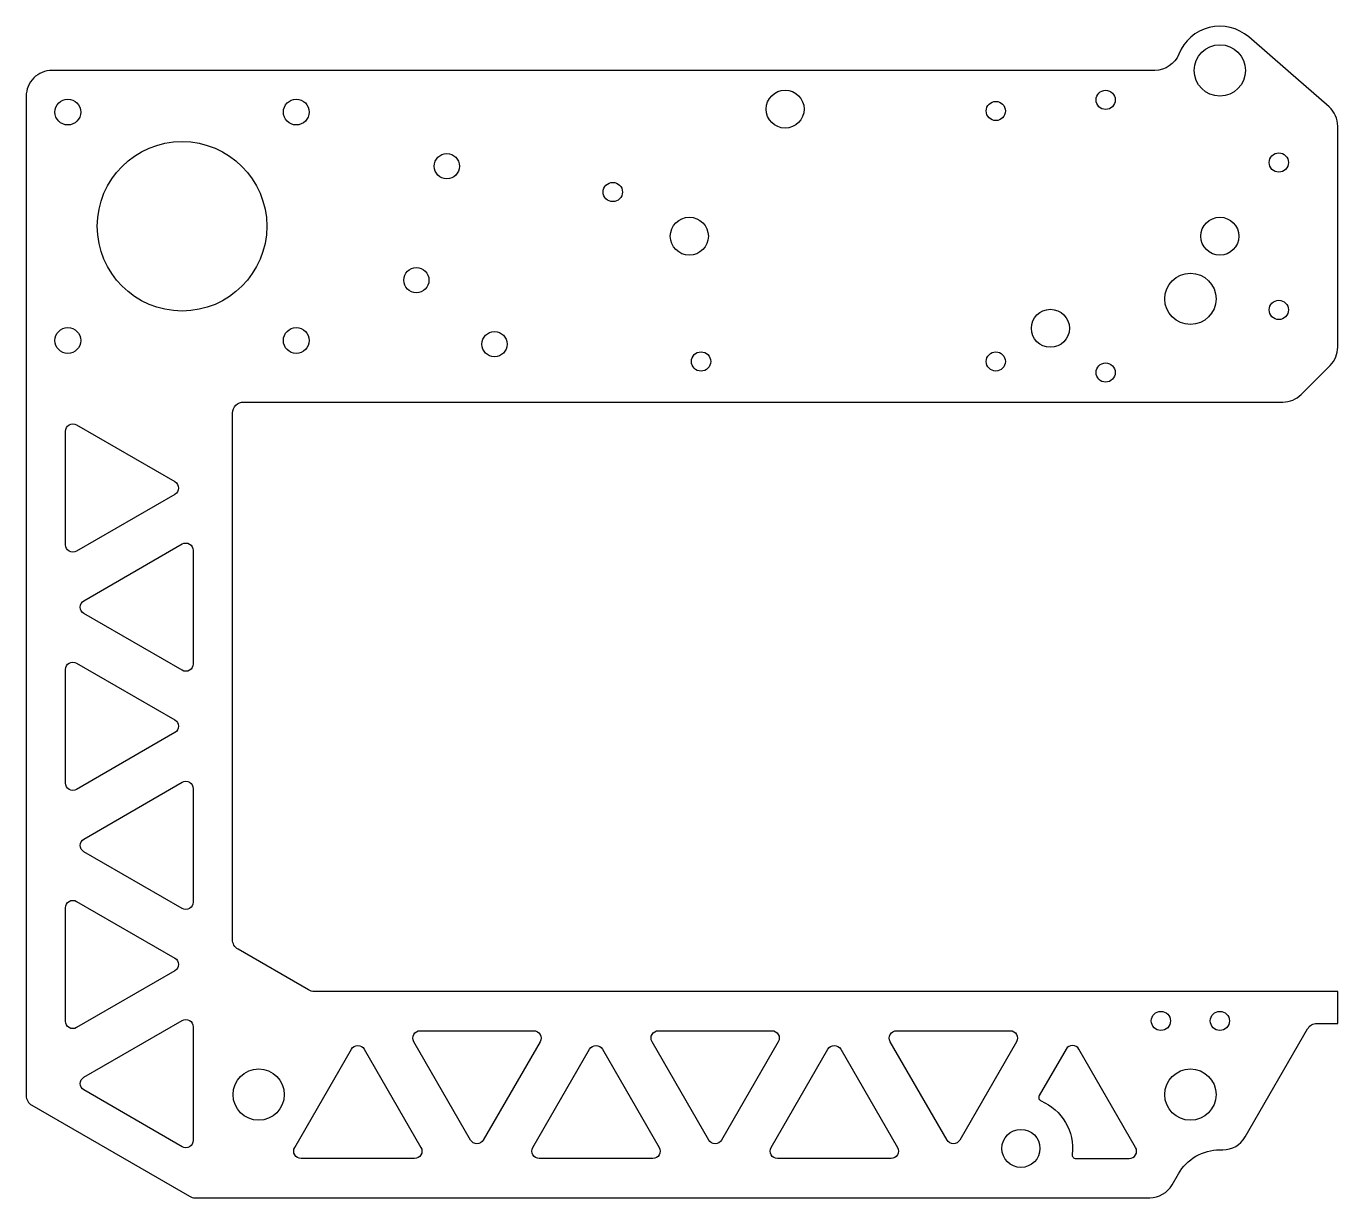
# Model space of a CAD drawing. Header units: millimetres. Extents: x 229 to 407, y -156 to 3.
import ezdxf

# ---------------------------------------------------------------- set-up
doc = ezdxf.new("R2010")
doc.units = ezdxf.units.MM
doc.layers.get('0').update_dxf_attribs({"linetype": 'CONTINUOUS'})

msp = doc.modelspace()

# ---------------------------------------------------------------- linework, layer by layer
for points in [[(407.03, -10.81, 0.215215), (405.85, -8.19), (400.32, -3.31), (394.95, 1.32, 0.515627), (385.46, -1.02, -0.307553), (382.2, -3.23), (232.53, -3.23, 0.414214), (229.03, -6.73), (229.03, -142.37, 0.267949), (229.78, -143.67), (251.2, -156.03, 0.131652), (251.95, -156.23), (381.51, -156.23, 0.267949), (384.54, -154.48), (385.4, -152.98, -0.267949), (391.03, -149.73), (391.43, -149.73, 0.267949), (394.46, -147.98), (402.93, -133.31, -0.267949), (404.23, -132.56), (407.03, -132.56), (407.03, -128.23), (268.11, -128.23, -0.131652), (267.36, -128.03), (257.78, -122.5, -0.267949), (257.03, -121.2), (257.03, -49.73, -0.414214), (258.53, -48.23), (399.58, -48.23, 0.198912), (402.06, -47.21), (406.01, -43.26, 0.198912), (407.03, -40.78)], [(235.86, -51.34), (249.2, -59.04, -0.57735), (249.2, -60.77), (235.86, -68.47, -0.57735), (234.36, -67.61), (234.36, -52.2, -0.57735)], [(236.86, -75.21), (250.2, -67.5, -0.57735), (251.7, -68.37), (251.7, -83.77, -0.57735), (250.2, -84.64), (236.86, -76.94, -0.57735)], [(235.86, -83.67), (249.2, -91.37, -0.57735), (249.2, -93.1), (235.86, -100.8, -0.57735), (234.36, -99.94), (234.36, -84.54, -0.57735)], [(236.86, -107.54), (250.2, -99.84, -0.57735), (251.7, -100.7), (251.7, -116.1, -0.57735), (250.2, -116.97), (236.86, -109.27, -0.57735)], [(235.86, -116), (249.2, -123.7, -0.57735), (249.2, -125.43), (235.86, -133.14, -0.57735), (234.36, -132.27), (234.36, -116.87, -0.57735)], [(236.86, -139.87), (250.2, -132.17, -0.57735), (251.7, -133.03), (251.7, -148.44, -0.57735), (250.2, -149.3), (236.86, -141.6, -0.57735)], [(289.34, -148.4), (281.64, -135.06, -0.57735), (282.5, -133.56), (297.91, -133.56, -0.57735), (298.77, -135.06), (291.07, -148.4, -0.57735)], [(331.1, -135.06), (323.4, -148.4, -0.57735), (321.67, -148.4), (313.97, -135.06, -0.57735), (314.83, -133.56), (330.24, -133.56, -0.57735)], [(347.17, -133.56), (362.57, -133.56, -0.57735), (363.44, -135.06), (355.73, -148.4, -0.57735), (354, -148.4), (346.3, -135.06, -0.57735)], [(265.47, -149.4), (273.17, -136.06, -0.57735), (274.91, -136.06), (282.61, -149.4, -0.57735), (281.74, -150.9), (266.34, -150.9, -0.57735)], [(297.8, -149.4), (305.5, -136.06, -0.57735), (307.24, -136.06), (314.94, -149.4, -0.57735), (314.07, -150.9), (298.67, -150.9, -0.57735)], [(330.13, -149.4), (337.84, -136.06, -0.57735), (339.57, -136.06), (347.27, -149.4, -0.57735), (346.4, -150.9), (331, -150.9, -0.57735)], [(366.52, -142.37, 0.45082), (366.76, -143.08, -0.333274), (370.99, -150.34, 0.448686), (371.48, -150.9), (378.74, -150.9, 0.57735), (379.6, -149.4), (371.9, -136.06, 0.57735), (370.17, -136.06)]]:
    msp.add_lwpolyline(points, format="xyb", close=True)
for centre, radius in [((391.03, -3.23), 3.48), ((332.03, -8.48), 2.58), ((375.53, -7.23), 1.3), ((234.68, -8.88), 1.75), ((265.68, -8.88), 1.75), ((360.62, -8.73), 1.3), ((250.18, -24.38), 11.5), ((286.12, -16.23), 1.71), ((399.03, -15.73), 1.31), ((308.64, -19.73), 1.31), ((319.03, -25.73), 2.58), ((391.03, -25.73), 2.58), ((281.98, -31.69), 1.71), ((387.03, -34.23), 3.48), ((399.03, -35.73), 1.31), ((368.03, -38.23), 2.58), ((234.68, -39.88), 1.75), ((265.68, -39.88), 1.75), ((292.59, -40.38), 1.71), ((320.62, -42.73), 1.31), ((360.62, -42.73), 1.3), ((375.53, -44.23), 1.3), ((383.03, -132.23), 1.3), ((391.03, -132.23), 1.3), ((260.58, -142.23), 3.48), ((387.03, -142.23), 3.48), ((364.03, -149.53), 2.58)]:
    msp.add_circle(centre, radius)

doc.saveas('drawing.dxf')
